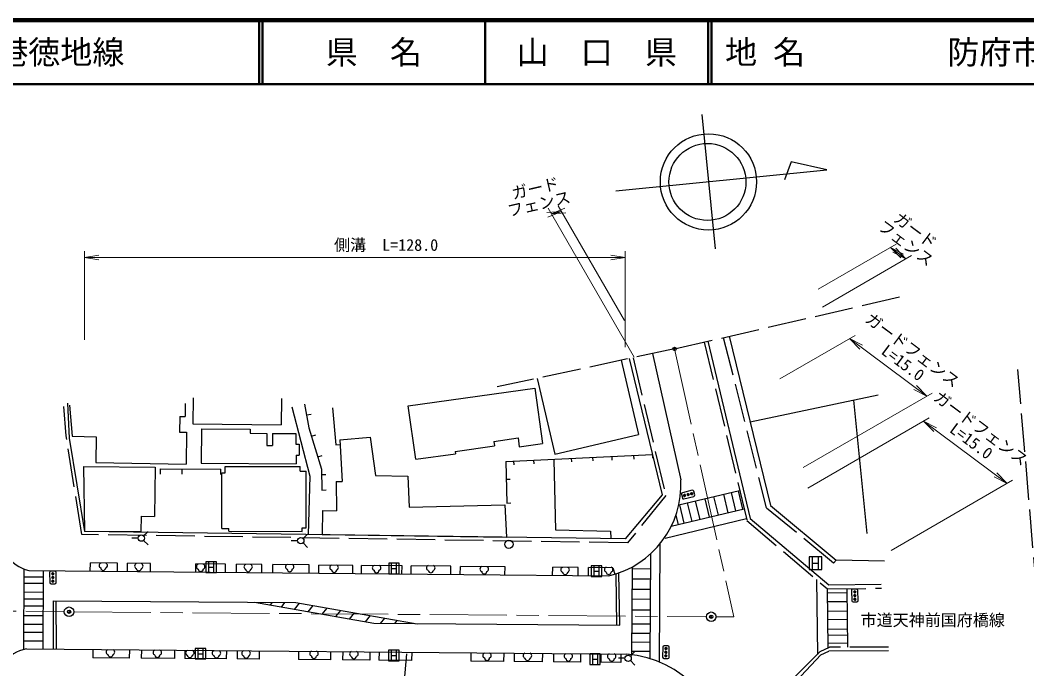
# Model space of a CAD drawing. Units: millimetres, scale not verified. Extents: x 40000 to 680000, y 20000 to 380000.
# Drawn here: x 260480 to 417431, y 278900 to 380000 of the extents above; entities that cross this region are included whole.
import ezdxf
from ezdxf.enums import TextEntityAlignment as Align

# ---------------------------------------------------------------- set-up
doc = ezdxf.new("R2010")
doc.units = ezdxf.units.MM
doc.header["$LTSCALE"] = 1000
doc.header["$PDMODE"] = 32
doc.header["$PDSIZE"] = 500
doc.linetypes.add('CHAIN', pattern=[18.5, 12, -1.5, 3.5, -1.5])
doc.linetypes.add('DASHED', pattern=[7.5, 6, -1.5])
for name, color, linetype, lineweight in [('M-BGD', 7, 'Continuous', 25), ('M-BGD-EXST', 7, 'Continuous', 25), ('M-BMK', 2, 'CHAIN', 13), ('M-BMK-SRVR', 3, 'Continuous', 25), ('M-STR-HTXT', 7, 'Continuous', 13), ('M-STR-STRC', 7, 'Continuous', 25), ('M-STR-STRD', 7, 'Continuous', 25), ('M-TTL', 2, 'Continuous', 140), ('M-TTL-LINE', 7, 'Continuous', 50)]:
    doc.layers.add(name, color=color, linetype=linetype, lineweight=lineweight)
for name, color, linetype in [('M-BMK-HTXT', 7, 'Continuous'), ('M-OTRS', 6, 'Continuous'), ('M-TTL-TXT', 7, 'Continuous')]:
    doc.layers.add(name, color=color, linetype=linetype)
doc.styles.add('ＭＳ ゴシック', font='')
doc.styles.get('ＭＳ ゴシック').set_extended_font_data('MS Gothic')

# ---------------------------------------------------------------- blocks, each defined once
blk = doc.blocks.new('open_arrow')
at = {"color": 0, "linetype": 'Continuous', "lineweight": -2}
blk.add_lwpolyline([(7.5, 1.25), (0, 0), (7.5, -1.25)], dxfattribs=at)

msp = doc.modelspace()

# ---------------------------------------------------------------- hatches: boundary and pattern name
at = {"layer": 'M-BGD-EXST'}
for points in [[(364204, 305962, 1), (363913, 305890, 1)], [(364762, 306101, 1), (364471, 306028, 1)], [(365319, 306239, 1), (365028, 306167, 1)], [(265579, 293568, 1), (265576, 293868, 1)], [(265586, 292994, 1), (265582, 293294, 1)], [(265592, 292420, 1), (265589, 292719, 1)], [(390602, 290751, 1), (390597, 291050, 1)], [(390612, 290176, 1), (390607, 290476, 1)], [(390621, 289602, 1), (390616, 289902, 1)], [(361155, 281075, 1), (361151, 280775, 1)], [(361164, 281649, 1), (361159, 281349, 1)], [(361172, 282223, 1), (361168, 281924, 1)]]:
    msp.add_hatch(color=256, dxfattribs=at).paths.add_polyline_path(points)

# ---------------------------------------------------------------- linework, layer by layer
at = {"layer": 'M-BGD', "linetype": 'DASHED'}
for p, q in [((362502, 328766), (398905, 337178)), ((367128, 329835), (373777, 302016)), ((370108, 330524), (376787, 303996)), ((362502, 328766), (334859, 322829)), ((356043, 327379), (361135, 305899)), ((419015, 290290), (416032, 325543)), ((267652, 315210), (267301, 319802)), ((270097, 299844), (267652, 315210)), ((361135, 305899), (355194, 298544)), ((387293, 295391), (376787, 303996)), ((373777, 302016), (386348, 291371)), ((355194, 298544), (270097, 299844)), ((386348, 291371), (394748, 291475)), ((385200, 281581), (377523, 273861)), ((385200, 281581), (386676, 282263)), ((385324, 281079), (386560, 281650)), ((395857, 282300), (386676, 282263))]:
    msp.add_line(p, q, dxfattribs=at)
at = {"layer": 'M-BGD'}
for p, q in [((367712, 329970), (374315, 302347)), ((371017, 330734), (377479, 304334)), ((359063, 328028), (363476, 308365)), ((354200, 326983), (356898, 315419)), ((355411, 327243), (360598, 306026)), ((341093, 324168), (343844, 312374)), ((320993, 319874), (340700, 322635)), ((340700, 322635), (341910, 314002)), ((267856, 320300), (268111, 314842)), ((286224, 320275), (286187, 318222)), ((287455, 321138), (287419, 317072)), ((301202, 321017), (301166, 316950)), ((374283, 317392), (394242, 321583)), ((390423, 320781), (392476, 299994)), ((268153, 320015), (268594, 315149)), ((302819, 319716), (305640, 308909)), ((304825, 320126), (305498, 316481)), ((305128, 318486), (305833, 318616)), ((309186, 319566), (309680, 313824)), ((322157, 311566), (320993, 319874)), ((285374, 318236), (285331, 315799)), ((285374, 318236), (286187, 318222)), ((287419, 317072), (301166, 316950)), ((285331, 315799), (286442, 315779)), ((286442, 315779), (286353, 310790)), ((288752, 316314), (288721, 310958)), ((288752, 316314), (296365, 316269)), ((296365, 316269), (296361, 315619)), ((296361, 315619), (298933, 315604)), ((298933, 315604), (298922, 313708)), ((299816, 315599), (299805, 313703)), ((299816, 315599), (303466, 315578)), ((303466, 315578), (303456, 313905)), ((305498, 316481), (307462, 310046)), ((268111, 314842), (270501, 300284)), ((268594, 315149), (272341, 315083)), ((272341, 315083), (272269, 311041)), ((303456, 313905), (304003, 313901)), ((304003, 313901), (303993, 312216)), ((305895, 315178), (306576, 315386)), ((310345, 314618), (315075, 314989)), ((310345, 314618), (310695, 308079)), ((315075, 314989), (315876, 309021)), ((334325, 314349), (338106, 314879)), ((334325, 314349), (334424, 313646)), ((338106, 314879), (338300, 313496)), ((338300, 313496), (341910, 314002)), ((343844, 312374), (356898, 315419)), ((298922, 313708), (299805, 313703)), ((309680, 313824), (310384, 313885)), ((322157, 311566), (328367, 312436)), ((328317, 312790), (334424, 313646)), ((328317, 312790), (328367, 312436)), ((272271, 311041), (286353, 310790)), ((288721, 310958), (303517, 310872)), ((303525, 312218), (303517, 310872)), ((303525, 312218), (303993, 312216)), ((306888, 311926), (307569, 312134)), ((336207, 311219), (359064, 312301)), ((336207, 311219), (336381, 304745)), ((337398, 311276), (337425, 310716)), ((340540, 311424), (340566, 310865)), ((343668, 311436), (343936, 300554)), ((346409, 311702), (346436, 311142)), ((349729, 311859), (349756, 311299)), ((352708, 312000), (352735, 311440)), ((356126, 312162), (356152, 311602)), ((359064, 312301), (359090, 311741)), ((270380, 310422), (281514, 310321)), ((270380, 310422), (270539, 300380)), ((281514, 310321), (281444, 302670)), ((282346, 309264), (282352, 310083)), ((282352, 310083), (291787, 310006)), ((285742, 309237), (285748, 310055)), ((291780, 309188), (291787, 310006)), ((291925, 300772), (291930, 309449)), ((291930, 309449), (292447, 309448)), ((292447, 310441), (304136, 310416)), ((292447, 309448), (292447, 310441)), ((304135, 309727), (304136, 310416)), ((304135, 309727), (305098, 309725)), ((305092, 300869), (305098, 309725)), ((307462, 310046), (307514, 306766)), ((307475, 309199), (308160, 309210)), ((305640, 308909), (305372, 299816)), ((309732, 308094), (309804, 303527)), ((309732, 308094), (310695, 308079)), ((315876, 309021), (320929, 308945)), ((320929, 308945), (321149, 304101)), ((336281, 308451), (336893, 308468)), ((307514, 306766), (308199, 306777)), ((336381, 304745), (336992, 304761)), ((360598, 306026), (354807, 299153)), ((307640, 303560), (307583, 299848)), ((307640, 303560), (309804, 303527)), ((321149, 304101), (336069, 304449)), ((336069, 304449), (336317, 299412)), ((377479, 304334), (387677, 295852)), ((279326, 302690), (279304, 300301)), ((279326, 302690), (281444, 302670)), ((374315, 302347), (386565, 291974)), ((354807, 299153), (270501, 300284)), ((270539, 300380), (279304, 300301)), ((291925, 300772), (292994, 300769)), ((292993, 300343), (292994, 300769)), ((292993, 300343), (304468, 300318)), ((304468, 300870), (305092, 300869)), ((304468, 300318), (304468, 300870)), ((307583, 299848), (336317, 299412)), ((343936, 300554), (352532, 300384)), ((352532, 300384), (352568, 299287)), ((271423, 294146), (271435, 295411)), ((275679, 295371), (271435, 295411)), ((275667, 294106), (275679, 295371)), ((277226, 294092), (277238, 295357)), ((280824, 295323), (277238, 295357)), ((280813, 294058), (280824, 295323)), ((287870, 293992), (287882, 295257)), ((292520, 295213), (287882, 295257)), ((292508, 293948), (292520, 295213)), ((294201, 293933), (294213, 295198)), ((298150, 295161), (294213, 295198)), ((298138, 293896), (298150, 295161)), ((299877, 293879), (299889, 295144)), ((305556, 295091), (299889, 295144)), ((305545, 293826), (305556, 295091)), ((307051, 293812), (307063, 295077)), ((312362, 295027), (307063, 295077)), ((387293, 295391), (387677, 295852)), ((395252, 295701), (387677, 295852)), ((261816, 294236), (352259, 293389)), ((312350, 293763), (312362, 295027)), ((313704, 293750), (313716, 295015)), ((320014, 294956), (313716, 295015)), ((320002, 293691), (320014, 294956)), ((321434, 293677), (321446, 294942)), ((327626, 294884), (321446, 294942)), ((327614, 293620), (327626, 294884)), ((329103, 293606), (329115, 294870)), ((336081, 294805), (329115, 294870)), ((336069, 293540), (336081, 294805)), ((343495, 293471), (343507, 294736)), ((347479, 294698), (343507, 294736)), ((347467, 293433), (347479, 294698)), ((349067, 293418), (349079, 294683)), ((352882, 294648), (349079, 294683)), ((352882, 294648), (353193, 293642)), ((386565, 291974), (394741, 292075)), ((261465, 282016), (355090, 281187)), ((271834, 281925), (271822, 280638)), ((277513, 281874), (277502, 280587)), ((279380, 281858), (279369, 280571)), ((284546, 281812), (284535, 280525)), ((286164, 281798), (286152, 280511)), ((292627, 281740), (292616, 280453)), ((294307, 281726), (294295, 280439)), ((297761, 281695), (297749, 280408)), ((303868, 281641), (303856, 280354)), ((308880, 281596), (308868, 280309)), ((310770, 281580), (310759, 280293)), ((315010, 281542), (314999, 280255)), ((316435, 281530), (316423, 280243)), ((321525, 281485), (321514, 280197)), ((330738, 281403), (330727, 280116)), ((335865, 281358), (335853, 280071)), ((337524, 281343), (337512, 280056)), ((341901, 281304), (341889, 280017)), ((343630, 281289), (343618, 280002)), ((347833, 281252), (347822, 279965)), ((351036, 281223), (351024, 279936)), ((354137, 281196), (354125, 279909)), ((378044, 273369), (385324, 281079)), ((395860, 281687), (386560, 281650)), ((277502, 280587), (271822, 280638)), ((284535, 280525), (279369, 280571)), ((292616, 280453), (286152, 280511)), ((297749, 280408), (294295, 280439)), ((308868, 280309), (303856, 280354)), ((314999, 280255), (310759, 280293)), ((321514, 280197), (316423, 280243)), ((335853, 280071), (330727, 280116)), ((341889, 280017), (337512, 280056)), ((347822, 279965), (343618, 280002)), ((354125, 279909), (351024, 279936))]:
    msp.add_line(p, q, dxfattribs=at)
msp.add_circle((336684, 298311), 645, dxfattribs=at)
for centre, radius, start, end in [((348900, 307593), 14596, 283.3038, 3.03072), ((263383, 300286), 6250, 176.59263, 255.48031), ((262626, 276065), 6064, 101.04501, 182.16706)]:
    msp.add_arc(centre, radius, start, end, dxfattribs=at)
at = {"layer": 'M-BGD-EXST'}
for p, q in [((363575, 306114), (363719, 305533)), ((365271, 306742), (363720, 306356)), ((365658, 306015), (365513, 306596)), ((363961, 305387), (365512, 305773)), ((279724, 299618), (280421, 300316)), ((304582, 299217), (305279, 299915)), ((278882, 299270), (277895, 299270)), ((279724, 298921), (280421, 298223)), ((303740, 298869), (302753, 298869)), ((304582, 298520), (305279, 297822)), ((289448, 295558), (289448, 293921)), ((291085, 295558), (289448, 295558)), ((289857, 295477), (289857, 294003)), ((290676, 294003), (290676, 295477)), ((291085, 293921), (291085, 295558)), ((317941, 295354), (317941, 293717)), ((319578, 295354), (317941, 295354)), ((318350, 295272), (318350, 293798)), ((319169, 293798), (319169, 295272)), ((319578, 293717), (319578, 295354)), ((265076, 293937), (265094, 292339)), ((265873, 294146), (265273, 294139)), ((266093, 292350), (266075, 293948)), ((289448, 293921), (291085, 293921)), ((289857, 294740), (290676, 294740)), ((317941, 293717), (319578, 293717)), ((318350, 294535), (319169, 294535)), ((349512, 294952), (349512, 293315)), ((351149, 294952), (349512, 294952)), ((349921, 294870), (349921, 293397)), ((349921, 294134), (350739, 294134)), ((350739, 293397), (350739, 294870)), ((351149, 293315), (351149, 294952)), ((265296, 292142), (265895, 292148)), ((349512, 293315), (351149, 293315)), ((390097, 291117), (390123, 289519)), ((390892, 291330), (390293, 291320)), ((391122, 289535), (391095, 291133)), ((390326, 289323), (390925, 289332)), ((287770, 282076), (287770, 280439)), ((289407, 282076), (287770, 282076)), ((288179, 281994), (288179, 280521)), ((288179, 281258), (288997, 281258)), ((288997, 280521), (288997, 281994)), ((289407, 280439), (289407, 282076)), ((317922, 281793), (317922, 280156)), ((319559, 281793), (317922, 281793)), ((318331, 281711), (318331, 280238)), ((318331, 280974), (319150, 280974)), ((319150, 280238), (319150, 281711)), ((319559, 280156), (319559, 281793)), ((349294, 281216), (349294, 279579)), ((350931, 281216), (349294, 281216)), ((349703, 281134), (349703, 279661)), ((350522, 279661), (350522, 281134)), ((350931, 279579), (350931, 281216)), ((355612, 280895), (356309, 281593)), ((360674, 282306), (360650, 280708)), ((361476, 282493), (360877, 282502)), ((361649, 280693), (361673, 282291)), ((287770, 280439), (289407, 280439)), ((317922, 280156), (319559, 280156)), ((349294, 279579), (350931, 279579)), ((349703, 280397), (350522, 280397)), ((354770, 280547), (353783, 280547)), ((355612, 280198), (356309, 279500)), ((360847, 280505), (361446, 280496))]:
    msp.add_line(p, q, dxfattribs=at)
for points in [[(364204, 305962, 1), (363913, 305890, 1)], [(364762, 306101, 1), (364471, 306028, 1)], [(365319, 306239, 1), (365028, 306167, 1)], [(265579, 293568, 1), (265576, 293868, 1)], [(265586, 292994, 1), (265582, 293294, 1)], [(265592, 292420, 1), (265589, 292719, 1)], [(390602, 290751, 1), (390597, 291050, 1)], [(390612, 290176, 1), (390607, 290476, 1)], [(390621, 289602, 1), (390616, 289902, 1)], [(361155, 281075, 1), (361151, 280775, 1)], [(361164, 281649, 1), (361159, 281349, 1)], [(361172, 282223, 1), (361168, 281924, 1)]]:
    msp.add_lwpolyline(points, format="xyb", close=True, dxfattribs=at)
for centre, radius in [((364059, 305926), 150), ((364616, 306064), 150), ((365174, 306203), 150), ((279375, 299270), 493), ((304233, 298869), 493), ((265578, 293718), 150), ((265584, 293144), 150), ((265591, 292570), 150), ((390600, 290900), 150), ((390609, 290326), 150), ((390619, 289752), 150), ((355263, 280547), 493), ((361153, 280925), 150), ((361162, 281499), 150), ((361170, 282073), 150)]:
    msp.add_circle(centre, radius, dxfattribs=at)
for centre, radius, start, end in [((363768, 306162), 200, 103.96987, 193.96987), ((365319, 306548), 200, 13.96987, 103.96987), ((363913, 305581), 200, 193.96987, 283.96987), ((365464, 305967), 200, 283.96987, 13.96987), ((273175, 294999), 395, 109.56481, 250.43519), ((273699, 294999), 395, 289.56481, 70.43519), ((278724, 294923), 395, 109.56481, 250.43519), ((279248, 294923), 395, 289.56481, 70.43519), ((288362, 294832), 401, 109.56481, 250.43519), ((288894, 294832), 401, 289.56481, 70.43519), ((295765, 294802), 401, 109.56481, 250.43519), ((296297, 294802), 401, 289.56481, 70.43519), ((302236, 294802), 401, 109.56481, 250.43519), ((302768, 294802), 401, 289.56481, 70.43519), ((309166, 294693), 401, 109.56481, 250.43519), ((309698, 294693), 401, 289.56481, 70.43519), ((265275, 293939), 200, 90.64738, 180.64738), ((265875, 293946), 200, 0.64738, 90.64738), ((273437, 294649), 395, 183.27315, 356.72685), ((278986, 294574), 395, 183.27315, 356.72685), ((288628, 294476), 401, 183.27315, 356.72685), ((296031, 294447), 401, 183.27315, 356.72685), ((302502, 294447), 401, 183.27315, 356.72685), ((309432, 294338), 401, 183.27315, 356.72685), ((315783, 294641), 401, 109.56481, 250.43519), ((316049, 294286), 401, 183.27315, 356.72685), ((316315, 294641), 401, 289.56481, 70.43519), ((324234, 294632), 401, 109.56481, 250.43519), ((324500, 294276), 401, 183.27315, 356.72685), ((324766, 294632), 401, 289.56481, 70.43519), ((332570, 294455), 401, 109.56481, 250.43519), ((332836, 294100), 401, 183.27315, 356.72685), ((333102, 294455), 401, 289.56481, 70.43519), ((345179, 294342), 401, 109.56481, 250.43519), ((345445, 293987), 401, 183.27315, 356.72685), ((345711, 294342), 401, 289.56481, 70.43519), ((351968, 294366), 401, 109.56481, 250.43519), ((352234, 294010), 401, 183.27315, 356.72685), ((352500, 294366), 401, 289.56481, 70.43519), ((265294, 292341), 200, 180.64738, 270.64738), ((265893, 292348), 200, 270.64738, 0.64738), ((390296, 291120), 200, 90.94066, 180.94066), ((390896, 291130), 200, 0.94066, 90.94066), ((390323, 289522), 200, 180.94066, 270.94066), ((390922, 289532), 200, 270.94066, 0.94066), ((274298, 281515), 401, 109.56481, 250.43519), ((274564, 281160), 401, 183.27315, 356.72685), ((274830, 281515), 401, 289.56481, 70.43519), ((281608, 281435), 401, 109.56481, 250.43519), ((281874, 281080), 401, 183.27315, 356.72685), ((282140, 281435), 401, 289.56481, 70.43519), ((286673, 281400), 401, 109.56481, 250.43519), ((286939, 281045), 401, 183.27315, 356.72685), ((287205, 281400), 401, 289.56481, 70.43519), ((290822, 281349), 401, 109.56481, 250.43519), ((291088, 280994), 401, 183.27315, 356.72685), ((291354, 281349), 401, 289.56481, 70.43519), ((295444, 281323), 401, 109.56481, 250.43519), ((295710, 280968), 401, 183.27315, 356.72685), ((295976, 281323), 401, 289.56481, 70.43519), ((306022, 281279), 401, 109.56481, 250.43519), ((306554, 281279), 401, 289.56481, 70.43519), ((312243, 281225), 401, 109.56481, 250.43519), ((312775, 281225), 401, 289.56481, 70.43519), ((333007, 280977), 401, 109.56481, 250.43519), ((333539, 280977), 401, 289.56481, 70.43519), ((339310, 280962), 401, 109.56481, 250.43519), ((339842, 280962), 401, 289.56481, 70.43519), ((345686, 280876), 401, 109.56481, 250.43519), ((346218, 280876), 401, 289.56481, 70.43519), ((352441, 280851), 401, 109.56481, 250.43519), ((352973, 280851), 401, 289.56481, 70.43519), ((360874, 282303), 200, 89.13714, 179.13714), ((361473, 282294), 200, 359.13714, 89.13714), ((306288, 280924), 401, 183.27315, 356.72685), ((312509, 280870), 401, 183.27315, 356.72685), ((333273, 280621), 401, 183.27315, 356.72685), ((339576, 280607), 401, 183.27315, 356.72685), ((345952, 280520), 401, 183.27315, 356.72685), ((352707, 280496), 401, 183.27315, 356.72685), ((360850, 280705), 200, 179.13714, 269.13714), ((361449, 280696), 200, 269.13714, 359.13714)]:
    msp.add_arc(centre, radius, start, end, dxfattribs=at)
at = {"layer": 'M-BMK'}
for p, q in [((362502, 328766), (371745, 286986)), ((168887, 288837), (267360, 287802)), ((268860, 287788), (367470, 287019)), ((368970, 287008), (371745, 286986))]:
    msp.add_line(p, q, dxfattribs=at)
at = {"layer": 'M-BMK-SRVR'}
for centre in [(268110, 287794), (368220, 287014)]:
    msp.add_circle(centre, 750, dxfattribs=at)
at = {"layer": 'M-OTRS'}
for p in [(362502, 328766), (268110, 287794), (368220, 287014)]:
    msp.add_point(p, dxfattribs=at)
at = {"layer": 'M-STR-HTXT'}
for p, q in [((356211, 327454), (342802, 350680)), ((343302, 349814), (344865, 350178)), ((354680, 333179), (344365, 351044)), ((270501, 330171), (270501, 343998)), ((354807, 329039), (354807, 343998)), ((384897, 338065), (397053, 345083)), ((396187, 344583), (398579, 342796)), ((270501, 342998), (354807, 342998)), ((385561, 335280), (399445, 343296)), ((378909, 324092), (390658, 330876)), ((389792, 330376), (401816, 321389)), ((382556, 310269), (402682, 321889)), ((383263, 307080), (402202, 318015)), ((401336, 317515), (414349, 307789)), ((396276, 297354), (415215, 308289))]:
    msp.add_line(p, q, dxfattribs=at)
at = {"layer": 'M-STR-STRC'}
for p, q in [((363151, 304439), (372656, 306706)), ((370119, 306101), (370807, 303218)), ((371344, 306393), (372032, 303510)), ((372417, 306649), (373105, 303766)), ((364491, 304758), (365179, 301875)), ((365734, 305055), (366422, 302172)), ((367215, 305408), (367902, 302525)), ((368591, 305736), (369279, 302853)), ((361979, 301112), (373345, 303823)), ((363255, 304464), (363942, 301581)), ((361028, 299287), (373707, 302311)), ((362699, 302835), (363049, 301368)), ((360220, 298378), (360121, 279966)), ((358737, 296809), (358649, 280497)), ((383489, 296355), (383489, 294400)), ((385444, 296355), (383489, 296355)), ((383978, 296257), (383978, 294498)), ((383978, 295377), (384955, 295377)), ((384955, 294498), (384955, 296257)), ((385444, 294400), (385444, 296355)), ((261072, 294480), (261025, 281913)), ((264049, 294215), (264004, 281994)), ((353512, 285696), (353384, 293729)), ((353962, 285693), (353834, 293736)), ((355880, 294774), (355806, 281112)), ((355879, 294518), (358724, 294503)), ((383489, 294400), (385444, 294400)), ((261063, 292246), (264042, 292235)), ((261067, 293264), (264046, 293253)), ((355870, 292934), (358716, 292919)), ((384625, 292830), (384773, 281151)), ((261058, 290888), (264037, 290877)), ((355861, 291315), (358707, 291299)), ((386288, 291422), (386405, 282138)), ((386296, 290773), (389347, 290811)), ((389339, 291408), (389455, 282275)), ((261054, 289821), (264033, 289810)), ((265696, 282076), (265667, 289511)), ((265667, 289511), (303445, 289223)), ((266146, 282077), (266117, 289512)), ((296993, 289272), (315611, 285996)), ((299472, 288836), (299802, 289251)), ((301212, 288530), (301773, 289236)), ((303268, 288168), (304026, 289122)), ((303445, 289223), (322397, 285942)), ((355853, 289795), (358699, 289779)), ((386313, 289382), (389364, 289421)), ((261045, 287223), (264023, 287212)), ((261050, 288740), (264029, 288728)), ((305401, 287793), (306164, 288752)), ((307554, 287414), (308321, 288379)), ((309684, 287039), (310456, 288009)), ((311853, 286657), (312628, 287633)), ((355844, 288111), (358690, 288096)), ((386332, 287881), (389383, 287920)), ((261040, 285887), (264018, 285876)), ((314310, 286225), (315090, 287207)), ((315611, 285996), (353962, 285693)), ((316672, 285987), (317332, 286819)), ((318894, 285970), (319298, 286479)), ((355832, 285932), (358678, 285917)), ((386348, 286617), (389399, 286656)), ((261035, 284609), (264013, 284598)), ((355824, 284467), (358670, 284451)), ((386367, 285103), (389418, 285142)), ((386379, 284157), (389430, 284195)), ((261030, 283266), (264008, 283255)), ((355817, 283091), (358663, 283076)), ((386395, 282895), (389446, 282934)), ((318072, 248943), (320747, 281240)), ((355809, 281650), (358655, 281634))]:
    msp.add_line(p, q, dxfattribs=at)
msp.add_arc((353690, 264444), 16802, 0.95388, 85.22003, dxfattribs=at)
at = {"layer": 'M-STR-STRD'}
for p, q in [((366749, 365281), (368821, 344384)), ((380700, 357928), (379625, 355126)), ((386224, 356661), (380700, 357928)), ((353356, 353402), (386224, 356661))]:
    msp.add_line(p, q, dxfattribs=at)
for centre, radius in [((367789, 354791), 7500), ((367631, 354784), 6000)]:
    msp.add_circle(centre, radius, dxfattribs=at)
at = {"layer": 'M-TTL'}
msp.add_line((680000, 380000), (40000, 380000), dxfattribs=at)
at = {"layer": 'M-TTL-LINE'}
for p, q in [((297750, 380000), (297750, 370000)), ((298250, 380000), (298250, 370000)), ((333000, 380000), (333000, 370000)), ((367750, 380000), (367750, 370000)), ((368250, 380000), (368250, 370000)), ((40000, 370000), (680000, 370000))]:
    msp.add_line(p, q, dxfattribs=at)

# ---------------------------------------------------------------- block references
at = {"layer": 'M-STR-HTXT', "xscale": 300, "yscale": 300}
for p, rotation in [((344865, 350178), 193.1), ((343302, 349814), 13.1), ((396187, 344583), 323.2), ((398579, 342796), 143.2), ((354807, 342998), 180), ((389792, 330376), 323.2), ((401816, 321389), 143.2), ((401336, 317515), 323.2), ((414349, 307789), 143.2)]:
    msp.add_blockref('open_arrow', p, dxfattribs=dict(at, rotation=rotation))
msp.add_blockref('open_arrow', (270501, 342998), dxfattribs=at)

# ---------------------------------------------------------------- texts
at = {"layer": 'M-BMK-HTXT', "style": 'ＭＳ ゴシック'}
msp.add_text('市道天神前国府橋線', height=1833, dxfattribs=at).set_placement((402758, 286507), align=Align.MIDDLE_CENTER)
at = {"layer": 'M-STR-HTXT', "style": 'ＭＳ ゴシック'}
for s, rotation, p in [('ガード', 13.133, (341120, 352385)), ('フェンス', 13.133, (341689, 349951)), ('フェンス', 323.225, (397691, 344083)), ('ガード', 323.225, (399187, 346086)), ('ガードフェンス', 323.225, (398745, 327429)), ('L=15.0', 323.225, (397249, 325427)), ('ガードフェンス', 323.225, (409398, 315235)), ('L=15.0', 323.225, (407901, 313232))]:
    msp.add_text(s, height=1833, rotation=rotation, dxfattribs=at).set_placement(p, align=Align.BOTTOM_CENTER)
msp.add_text('側溝\u3000L=128.0', height=1833, dxfattribs=at).set_placement((317540, 343498), align=Align.BOTTOM_CENTER)
at = {"layer": 'M-TTL-TXT', "style": 'ＭＳ ゴシック'}
for s, p in [('一般県道\u3000三田尻港徳地線', (216734, 375000)), ('地 名', (370380, 375000)), ('防府市大字天神', (405024, 375000))]:
    msp.add_text(s, height=3666, dxfattribs=at).set_placement(p, align=Align.MIDDLE_LEFT)
for s, p in [('県\u3000名', (315625, 375000)), ('山\u3000口\u3000県', (350375, 375000))]:
    msp.add_text(s, height=3666, dxfattribs=at).set_placement(p, align=Align.MIDDLE_CENTER)

doc.saveas('drawing.dxf')
